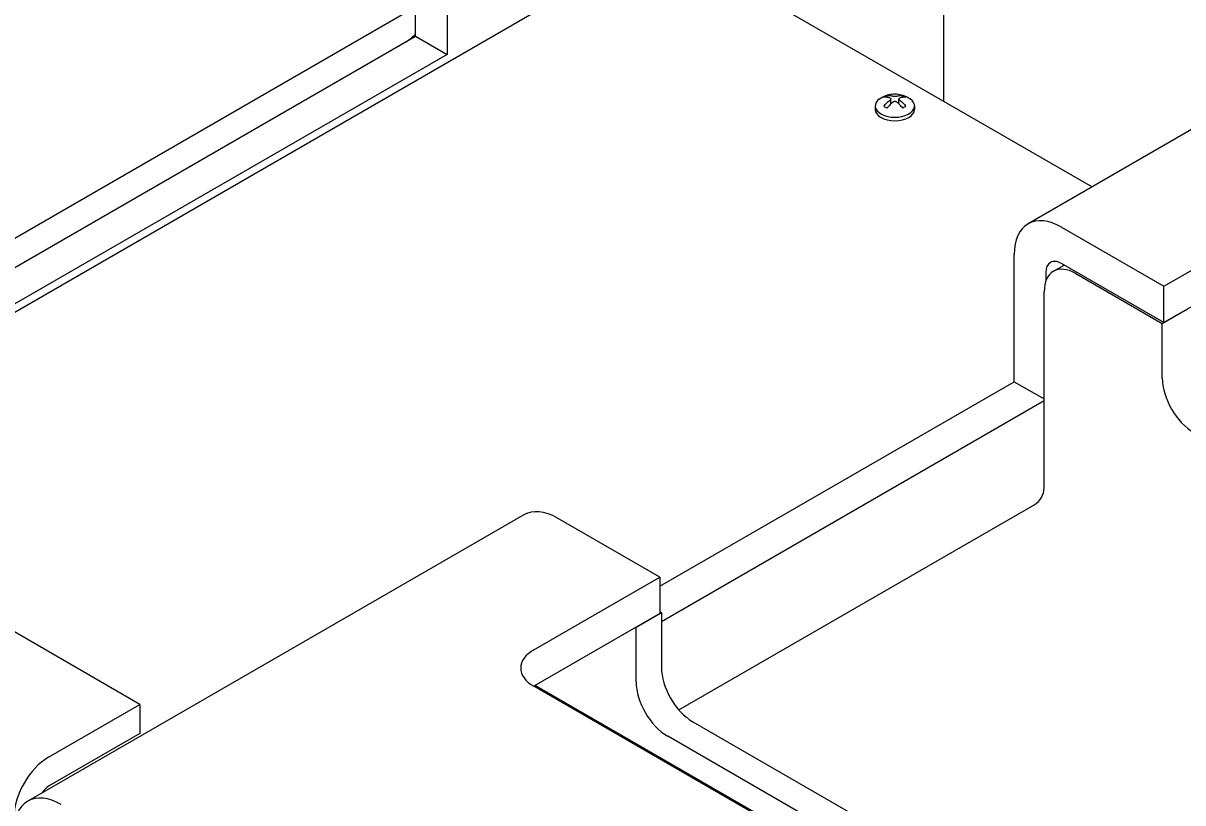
# Model space of a CAD drawing. Header units: millimetres. Extents: x 36 to 2484, y 36 to 1746.
# Drawn here: x 426 to 686.3, y 1233.7 to 1408.7 of the extents above; entities that cross this region are included whole.
import ezdxf

# ---------------------------------------------------------------- set-up
doc = ezdxf.new("R2010")
doc.units = ezdxf.units.MM
doc.header["$LTSCALE"] = 6
doc.layers.add('가는실선_A4', color=7, linetype='Continuous', lineweight=5)
doc.layers.add('굵은실선_A3', color=7, linetype='Continuous', lineweight=18)
doc.styles.add('치수문자_A3(2.5)', font='')
doc.styles.get('치수문자_A3(2.5)').set_extended_font_data('GulimChe')
doc.dimstyles.new('치수_A3(2.5)', dxfattribs={"dimscale": 6, "dimtxt": 2.5, "dimasz": 2.5, "dimexe": 1.5, "dimexo": 1, "dimgap": 0.5, "dimtad": 1, "dimtoh": 1, "dimdec": 1, "dimrnd": 1e-08, "dimdsep": 46, "dimtxsty": '치수문자_A3(2.5)', "dimcen": 0.09, "dimdle": 10, "dimclrd": 8, "dimclre": 8, "dimclrt": 7, "dimadec": 1, "dimazin": 2, "dimtfac": 0.8, "dimtmove": 0, "dimatfit": 3, "dimfxl": 1, "dimtolj": 1, "dimtzin": 0, "dimlwd": -1, "dimlwe": -1, "dimarcsym": 0})

# ---------------------------------------------------------------- blocks, each defined once
blk = doc.blocks.new('*D16')
at = {"layer": 'Defpoints', "color": 0, "transparency": 16777216}
for p in [(908.3, 1347.62), (1191.32, 1184.22), (572.42, 1153.7)]:
    blk.add_point(p, dxfattribs=at)
at = {"layer": '가는실선_A4', "color": 8, "transparency": 16777216}
for p, q in [((914.3, 1344.16), (1200.32, 1179.02)), ((868.43, 997.8), (1178.33, 1176.72)), ((578.42, 1150.24), (864.44, 985.1))]:
    blk.add_line(p, q, dxfattribs=at)
for points in [[(1177.08, 1178.88), (1179.58, 1174.55), (1191.32, 1184.22)], [(867.18, 999.96), (869.68, 995.63), (855.44, 990.3)]]:
    blk.add_solid(points, dxfattribs=at)
at = {"layer": '가는실선_A4', "color": 7, "transparency": 16777216, "insert": (1018.74, 1095.3), "char_height": 15, "attachment_point": 5, "rotation": 30, "style": '치수문자_A3(2.5)'}
blk.add_mtext('\\A1;{\\Q-30.000;\\W0.816;\\H0.816x;475}', dxfattribs=at)
blk = doc.blocks.new('*D17')
at = {"layer": 'Defpoints', "color": 0, "transparency": 16777216}
for p in [(597.26, 1657.94), (484.03, 1592.57), (908.3, 1347.62)]:
    blk.add_point(p, dxfattribs=at)
at = {"layer": '가는실선_A4', "color": 8, "transparency": 16777216}
for p, q in [((490.03, 1596.03), (606.26, 1663.14)), ((1008.53, 1420.49), (610.25, 1650.44)), ((914.3, 1351.08), (1030.52, 1418.19))]:
    blk.add_line(p, q, dxfattribs=at)
for points in [[(611.5, 1652.61), (609, 1648.28), (597.26, 1657.94)], [(1009.78, 1422.66), (1007.28, 1418.33), (1021.52, 1412.99)]]:
    blk.add_solid(points, dxfattribs=at)
at = {"layer": '가는실선_A4', "color": 7, "transparency": 16777216, "insert": (814.02, 1543.48), "char_height": 15, "attachment_point": 5, "rotation": 330, "style": '치수문자_A3(2.5)'}
blk.add_mtext('\\A1;{\\Q30.000;\\W0.816;\\H0.816x;600}', dxfattribs=at)

msp = doc.modelspace()

# ---------------------------------------------------------------- linework, layer by layer
at = {"layer": '굵은실선_A3'}
for p, q in [((632.525, 1467.645), (632.525, 1391.221)), ((514.085, 1405.795), (514.085, 1434.373)), ((521.156, 1430.29), (521.156, 1401.713)), ((361.855, 1307.932), (569.072, 1427.569)), ((569.672, 1427.509), (665.891, 1371.957)), ((762.911, 1427.971), (651.542, 1363.672)), ((511.61, 1410.898), (408.019, 1351.09)), ((408.019, 1344.558), (514.085, 1405.795)), ((514.085, 1405.795), (521.156, 1401.713)), ((408.019, 1344.558), (511.61, 1404.366)), ((521.156, 1401.713), (408.019, 1336.393)), ((619.876, 1392.084), (619.876, 1392.509)), ((623.412, 1392.084), (623.412, 1392.509)), ((617.244, 1390.154), (617.244, 1389.338)), ((620.73, 1390.594), (620.73, 1391.723)), ((620.788, 1390.649), (620.73, 1390.682)), ((622.558, 1390.682), (622.501, 1390.649)), ((622.558, 1390.594), (622.558, 1391.723)), ((626.044, 1390.154), (626.044, 1389.338)), ((682.023, 1349.661), (710.307, 1365.991)), ((659.042, 1362.929), (682.023, 1349.661)), ((648.435, 1328.228), (648.435, 1356.805)), ((710.307, 1357.826), (682.023, 1341.496)), ((657.224, 1353.014), (659.648, 1354.414)), ((682.023, 1341.496), (659.042, 1354.764)), ((655.506, 1352.723), (655.506, 1350.782)), ((662.224, 1352.519), (681.669, 1341.292)), ((655.153, 1304.345), (655.153, 1348.436)), ((682.023, 1341.496), (682.023, 1349.661)), ((681.669, 1341.292), (687.326, 1344.558)), ((681.669, 1329.044), (681.669, 1341.292)), ((452.213, 1255.764), (324.934, 1329.249)), ((568.886, 1282.3), (648.435, 1328.228)), ((648.435, 1328.228), (655.153, 1324.35)), ((655.153, 1323.941), (569.239, 1274.339)), ((573.161, 1254.558), (653.031, 1300.671)), ((538.405, 1298.352), (427.035, 1234.053)), ((568.886, 1284.341), (545.905, 1297.609)), ((540.601, 1268.011), (568.886, 1284.341)), ((568.886, 1284.341), (568.886, 1276.176)), ((568.886, 1276.176), (540.601, 1259.846)), ((563.582, 1273.114), (569.239, 1276.38)), ((568.886, 1276.585), (569.239, 1276.38)), ((569.239, 1276.38), (569.239, 1264.133)), ((563.582, 1260.867), (563.582, 1273.114)), ((614.848, 1216.98), (540.601, 1259.846)), ((540.955, 1260.051), (617.409, 1215.91)), ((431.707, 1243.925), (452.213, 1255.764)), ((452.213, 1255.764), (452.213, 1249.232)), ((576.31, 1251.886), (632.879, 1219.226)), ((452.213, 1249.232), (431.707, 1237.393)), ((626.997, 1216.089), (570.653, 1248.62))]:
    msp.add_line(p, q, dxfattribs=at)
for centre, major_axis, start_param, end_param in [((511.61, 1413.348), (-5.5, -9.526), 0.7853979, 1.1092091), ((621.644, 1390.154), (4.4, 0), 2.4629722, 6.9618058), ((621.644, 1389.338), (4.4, 0), 3.1415927, 6.2831853), ((659.042, 1350.682), (-7.5, 12.99), 5.4977871, 7.0685835), ((662.224, 1344.354), (-5, 8.66), 5.4977871, 7.0685835), ((659.042, 1350.682), (-2.5, 4.33), 5.4977871, 7.0685835), ((688.74, 1324.962), (5, -8.66), 3.9269908, 5.4977871), ((653.031, 1303.121), (-1.5, -2.598), 0.7853982, 2.3561945), ((545.905, 1285.362), (-7.5, 12.99), 5.4977871, 6.2831853), ((547.672, 1263.929), (-10, 0), 5.4977871, 7.0685835), ((576.31, 1260.051), (-5, 8.66), 0.7853982, 2.3561945), ((570.653, 1256.785), (5, -8.66), 3.9269908, 5.4977871), ((431.707, 1234.943), (5.5, 9.526), 0.7853982, 2.3561945), ((431.707, 1234.943), (-1.5, -2.598), 3.9269908, 4.6680788), ((434.535, 1221.063), (-7.5, 12.99), 5.4977871, 7.0685835)]:
    msp.add_ellipse(centre, major_axis=major_axis, ratio=0.5773503, start_param=start_param, end_param=end_param, dxfattribs=at)
for points, knots in [([(618.219, 1391.749), (618.732, 1392.116), (619.204, 1392.339), (620.107, 1392.667), (620.534, 1392.759), (621.357, 1392.858), (621.753, 1392.864), (622.568, 1392.792), (622.987, 1392.715), (623.901, 1392.421), (624.399, 1392.206), (624.987, 1391.807), (625.028, 1391.778), (625.069, 1391.749)], [3.0348149, 3.0348149, 3.0348149, 3.0348149, 3.3651682, 3.3651682, 3.7220385, 3.7220385, 4.0789089, 4.0789089, 4.4357792, 4.4357792, 4.7926496, 4.7926496, 4.8191667, 4.8191667, 4.8191667, 4.8191667]), ([(619.169, 1392.101), (619.29, 1392.185), (619.409, 1392.26), (619.523, 1392.325), (619.637, 1392.391), (619.756, 1392.453), (619.876, 1392.509)], [2.964807322, 2.964807322, 2.964807322, 2.964807322, 3.013108331, 3.013108331, 3.013108331, 3.06140934, 3.06140934, 3.06140934, 3.06140934]), ([(619.876, 1392.509), (619.985, 1392.522), (620.094, 1392.526), (620.463, 1392.521), (620.765, 1392.474), (621.147, 1392.356), (621.219, 1392.332), (621.291, 1392.305)], [3.19514614, 3.19514614, 3.19514614, 3.19514614, 3.24530008, 3.24530008, 3.36966979, 3.36966979, 3.39829967, 3.39829967, 3.39829967, 3.39829967]), ([(621.998, 1392.305), (622.07, 1392.332), (622.142, 1392.356), (622.523, 1392.474), (622.825, 1392.521), (623.195, 1392.526), (623.304, 1392.522), (623.412, 1392.509)], [0.09573984, 0.09573984, 0.09573984, 0.09573984, 0.12436972, 0.12436972, 0.24873943, 0.24873943, 0.29889337, 0.29889337, 0.29889337, 0.29889337]), ([(623.412, 1392.509), (623.533, 1392.453), (623.652, 1392.391), (623.766, 1392.325), (623.879, 1392.26), (623.998, 1392.185), (624.119, 1392.101)], [2.964807322, 2.964807322, 2.964807322, 2.964807322, 3.013108331, 3.013108331, 3.013108331, 3.06140934, 3.06140934, 3.06140934, 3.06140934]), ([(620.584, 1391.897), (620.512, 1391.924), (620.44, 1391.948), (620.058, 1392.065), (619.756, 1392.112), (619.386, 1392.118), (619.278, 1392.113), (619.169, 1392.101)], [0.09573984, 0.09573984, 0.09573984, 0.09573984, 0.12436972, 0.12436972, 0.24873943, 0.24873943, 0.29889337, 0.29889337, 0.29889337, 0.29889337]), ([(619.169, 1390.06), (619.278, 1390.197), (619.386, 1390.328), (619.756, 1390.749), (620.058, 1391.05), (620.44, 1391.374), (620.512, 1391.432), (620.584, 1391.489)], [3.19514614, 3.19514614, 3.19514614, 3.19514614, 3.24530008, 3.24530008, 3.36966979, 3.36966979, 3.39829967, 3.39829967, 3.39829967, 3.39829967]), ([(619.169, 1390.06), (619.29, 1390.004), (619.409, 1389.942), (619.523, 1389.876), (619.637, 1389.81), (619.756, 1389.735), (619.876, 1389.651)], [-0.048301009, -0.048301009, -0.048301009, -0.048301009, 0, 0, 0, 0.048301009, 0.048301009, 0.048301009, 0.048301009]), ([(621.291, 1391.081), (621.219, 1391.024), (621.147, 1390.966), (620.765, 1390.642), (620.463, 1390.341), (620.094, 1389.919), (619.985, 1389.789), (619.876, 1389.651)], [0.09573984, 0.09573984, 0.09573984, 0.09573984, 0.12436972, 0.12436972, 0.24873943, 0.24873943, 0.29889337, 0.29889337, 0.29889337, 0.29889337]), ([(620.584, 1391.897), (620.602, 1391.89), (620.618, 1391.883), (620.66, 1391.858), (620.682, 1391.84), (620.71, 1391.802), (620.719, 1391.785), (620.729, 1391.749), (620.731, 1391.731), (620.728, 1391.693), (620.724, 1391.673), (620.707, 1391.63), (620.694, 1391.607), (620.654, 1391.552), (620.624, 1391.521), (620.586, 1391.491), (620.585, 1391.49), (620.584, 1391.489)], [-0.199433203, -0.199433203, -0.199433203, -0.199433203, -0.19164586, -0.19164586, -0.177994259, -0.177994259, -0.167500144, -0.167500144, -0.157905401, -0.157905401, -0.148099494, -0.148099494, -0.136711424, -0.136711424, -0.120831434, -0.120831434, -0.120324631, -0.120324631, -0.120324631, -0.120324631]), ([(621.998, 1392.305), (621.98, 1392.299), (621.96, 1392.293), (621.903, 1392.277), (621.863, 1392.269), (621.788, 1392.259), (621.755, 1392.255), (621.688, 1392.251), (621.657, 1392.251), (621.592, 1392.252), (621.559, 1392.253), (621.491, 1392.259), (621.455, 1392.264), (621.374, 1392.279), (621.331, 1392.291), (621.293, 1392.304), (621.292, 1392.305), (621.291, 1392.305)], [-0.199433203, -0.199433203, -0.199433203, -0.199433203, -0.19164586, -0.19164586, -0.177994259, -0.177994259, -0.167500144, -0.167500144, -0.157905401, -0.157905401, -0.148099494, -0.148099494, -0.136711424, -0.136711424, -0.120831434, -0.120831434, -0.120324631, -0.120324631, -0.120324631, -0.120324631]), ([(621.291, 1391.081), (621.309, 1391.095), (621.328, 1391.108), (621.385, 1391.141), (621.425, 1391.158), (621.5, 1391.18), (621.534, 1391.187), (621.6, 1391.195), (621.632, 1391.196), (621.697, 1391.194), (621.729, 1391.191), (621.798, 1391.178), (621.833, 1391.168), (621.914, 1391.136), (621.957, 1391.112), (621.995, 1391.082), (621.997, 1391.082), (621.998, 1391.081)], [-0.199433203, -0.199433203, -0.199433203, -0.199433203, -0.19164586, -0.19164586, -0.177994259, -0.177994259, -0.167500144, -0.167500144, -0.157905401, -0.157905401, -0.148099494, -0.148099494, -0.136711424, -0.136711424, -0.120831434, -0.120831434, -0.120324631, -0.120324631, -0.120324631, -0.120324631]), ([(623.412, 1389.651), (623.304, 1389.789), (623.195, 1389.919), (622.825, 1390.341), (622.523, 1390.642), (622.142, 1390.966), (622.07, 1391.024), (621.998, 1391.081)], [-0.29889337, -0.29889337, -0.29889337, -0.29889337, -0.24873943, -0.24873943, -0.12436972, -0.12436972, -0.09573984, -0.09573984, -0.09573984, -0.09573984]), ([(622.705, 1391.489), (622.687, 1391.503), (622.67, 1391.518), (622.628, 1391.559), (622.607, 1391.587), (622.578, 1391.636), (622.57, 1391.657), (622.559, 1391.698), (622.558, 1391.716), (622.56, 1391.753), (622.565, 1391.771), (622.581, 1391.807), (622.594, 1391.825), (622.634, 1391.863), (622.665, 1391.882), (622.703, 1391.896), (622.704, 1391.897), (622.705, 1391.897)], [-0.199433203, -0.199433203, -0.199433203, -0.199433203, -0.19164586, -0.19164586, -0.177994259, -0.177994259, -0.167500144, -0.167500144, -0.157905401, -0.157905401, -0.148099494, -0.148099494, -0.136711424, -0.136711424, -0.120831434, -0.120831434, -0.120324631, -0.120324631, -0.120324631, -0.120324631]), ([(624.119, 1392.101), (624.011, 1392.113), (623.902, 1392.118), (623.532, 1392.112), (623.23, 1392.065), (622.849, 1391.948), (622.777, 1391.924), (622.705, 1391.897)], [3.19514614, 3.19514614, 3.19514614, 3.19514614, 3.24530008, 3.24530008, 3.36966979, 3.36966979, 3.39829967, 3.39829967, 3.39829967, 3.39829967]), ([(622.705, 1391.489), (622.777, 1391.432), (622.849, 1391.374), (623.23, 1391.05), (623.532, 1390.749), (623.902, 1390.328), (624.011, 1390.197), (624.119, 1390.06)], [0.09573984, 0.09573984, 0.09573984, 0.09573984, 0.12436972, 0.12436972, 0.24873943, 0.24873943, 0.29889337, 0.29889337, 0.29889337, 0.29889337]), ([(624.119, 1390.06), (623.998, 1390.004), (623.879, 1389.942), (623.766, 1389.876), (623.652, 1389.81), (623.533, 1389.735), (623.412, 1389.651)], [2.964807322, 2.964807322, 2.964807322, 2.964807322, 3.013108331, 3.013108331, 3.013108331, 3.06140934, 3.06140934, 3.06140934, 3.06140934])]:
    msp.add_open_spline(points, degree=3, knots=knots, dxfattribs=at)

# ---------------------------------------------------------------- dimensions: what is measured, and where the dimension line sits
at = {"layer": '가는실선_A4', "color": 8, "true_color": 0x808080}
for base, p1, p2, angle, text, picture, middle in [((597.26, 1657.941), (908.297, 1347.62), (484.033, 1592.569), 330, '{\\Q30.000;\\W0.816;\\H0.816x;<>}', '*D17', (809.393, 1535.466)), ((1191.319, 1184.217), (572.421, 1153.702), (908.297, 1347.62), 210, '{\\Q-30.000;\\W0.816;\\H0.816x;<>}', '*D16', (1023.381, 1087.258))]:
    dim = msp.add_linear_dim(base=base, p1=p1, p2=p2, angle=angle, text=text, dimstyle='치수_A3(2.5)', override={"dimgap": 0.5, "dimtoh": 0, "dimdec": 1, "dimlfac": 1.224745, "dimtol": 0, "dimlim": 0, "dimtp": 0, "dimtm": 0, "dimtdec": 2, "dimtofl": 0, "dimatfit": 1}, dxfattribs=at)
    dim.commit()
    dim.dimension.update_dxf_attribs({"geometry": picture, "text_midpoint": middle, "dimtype": 160})

doc.saveas('drawing.dxf')
